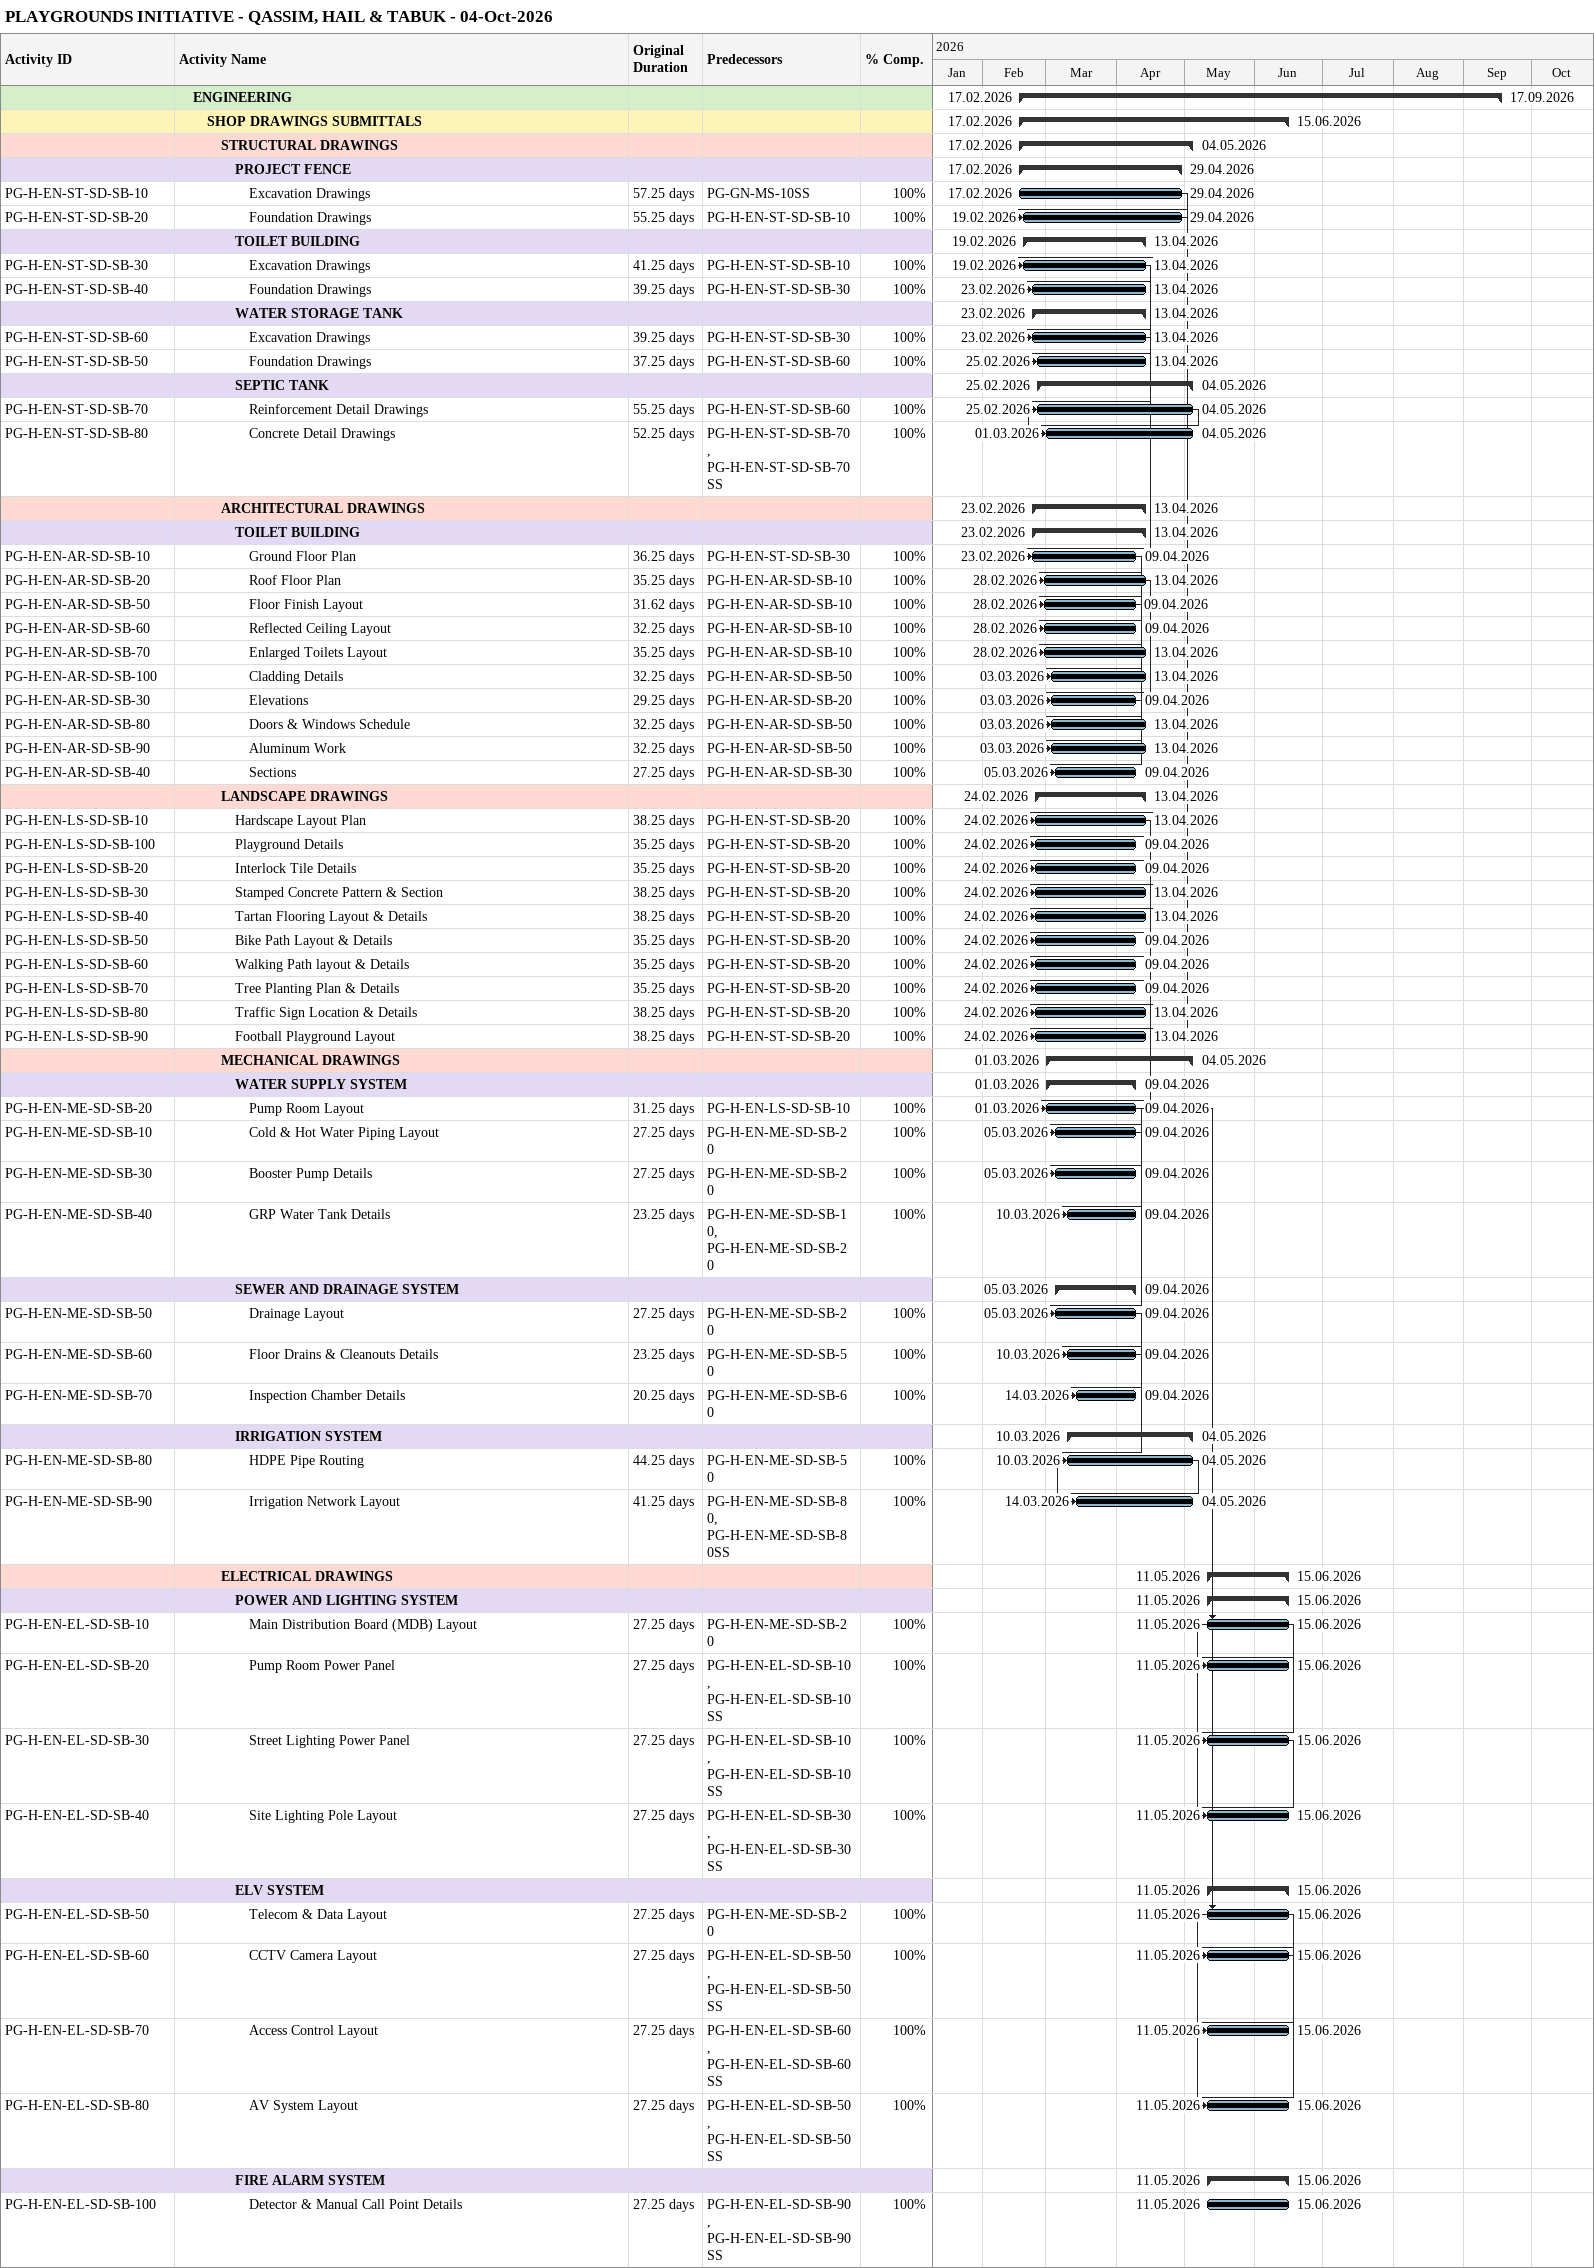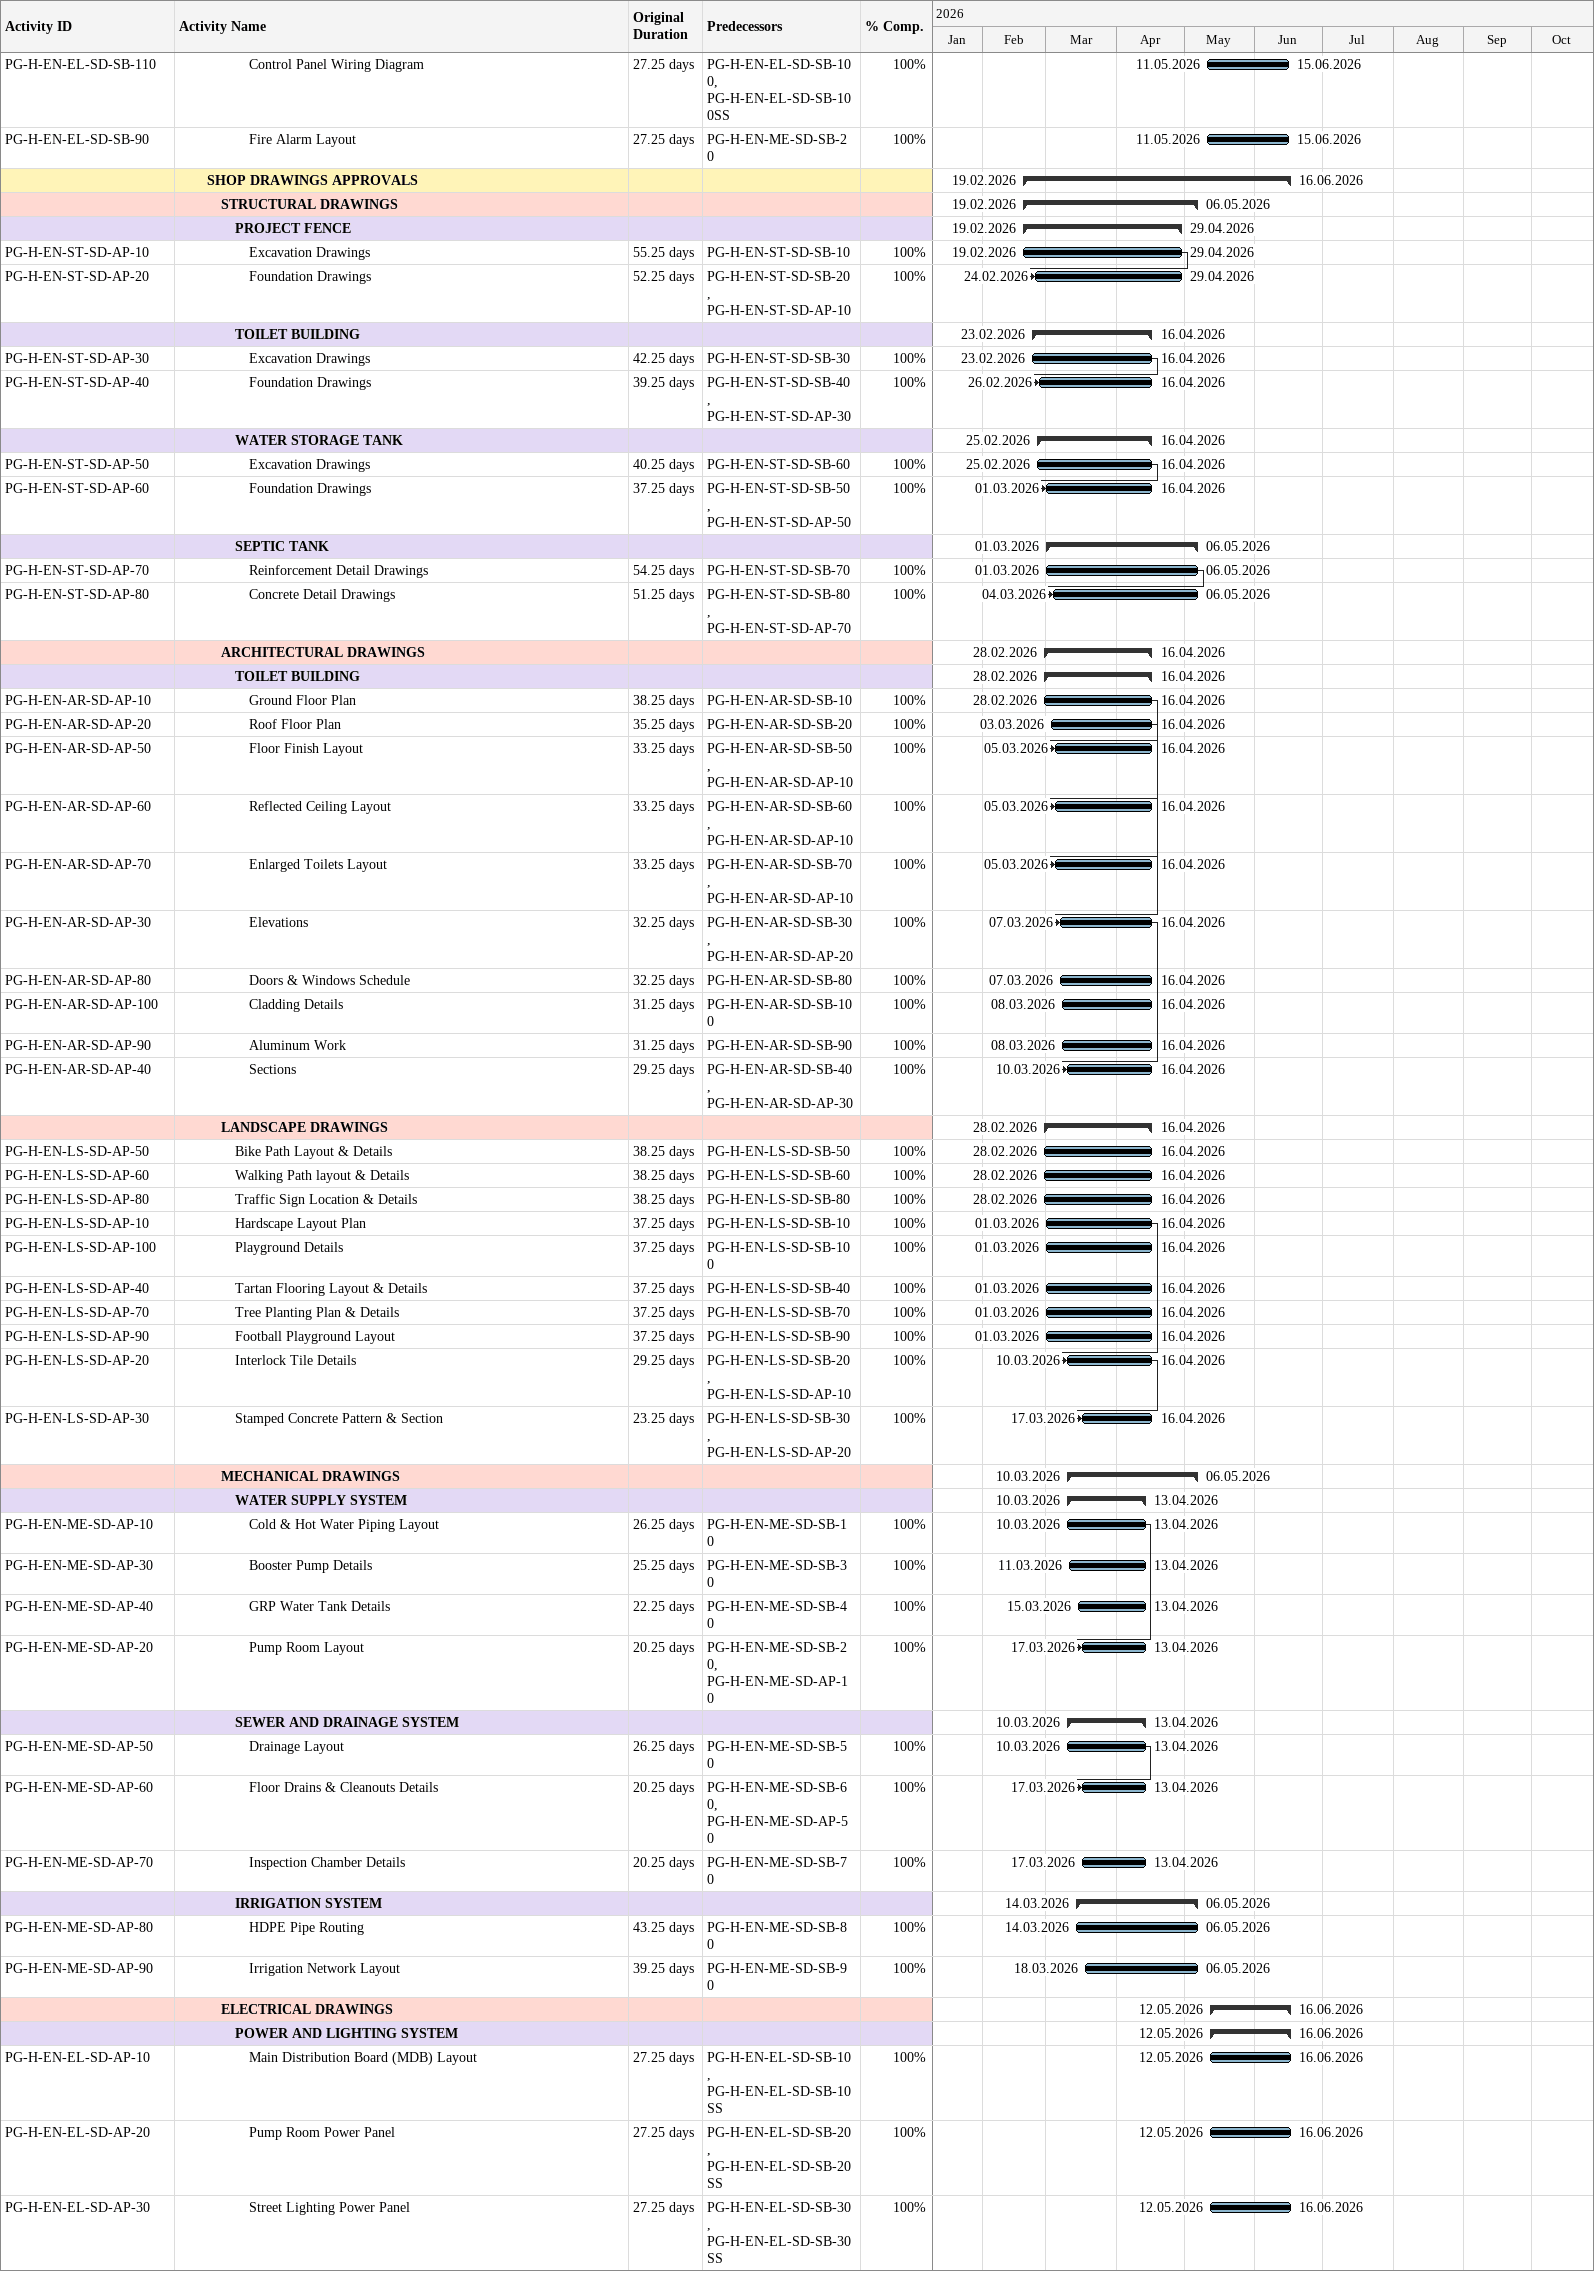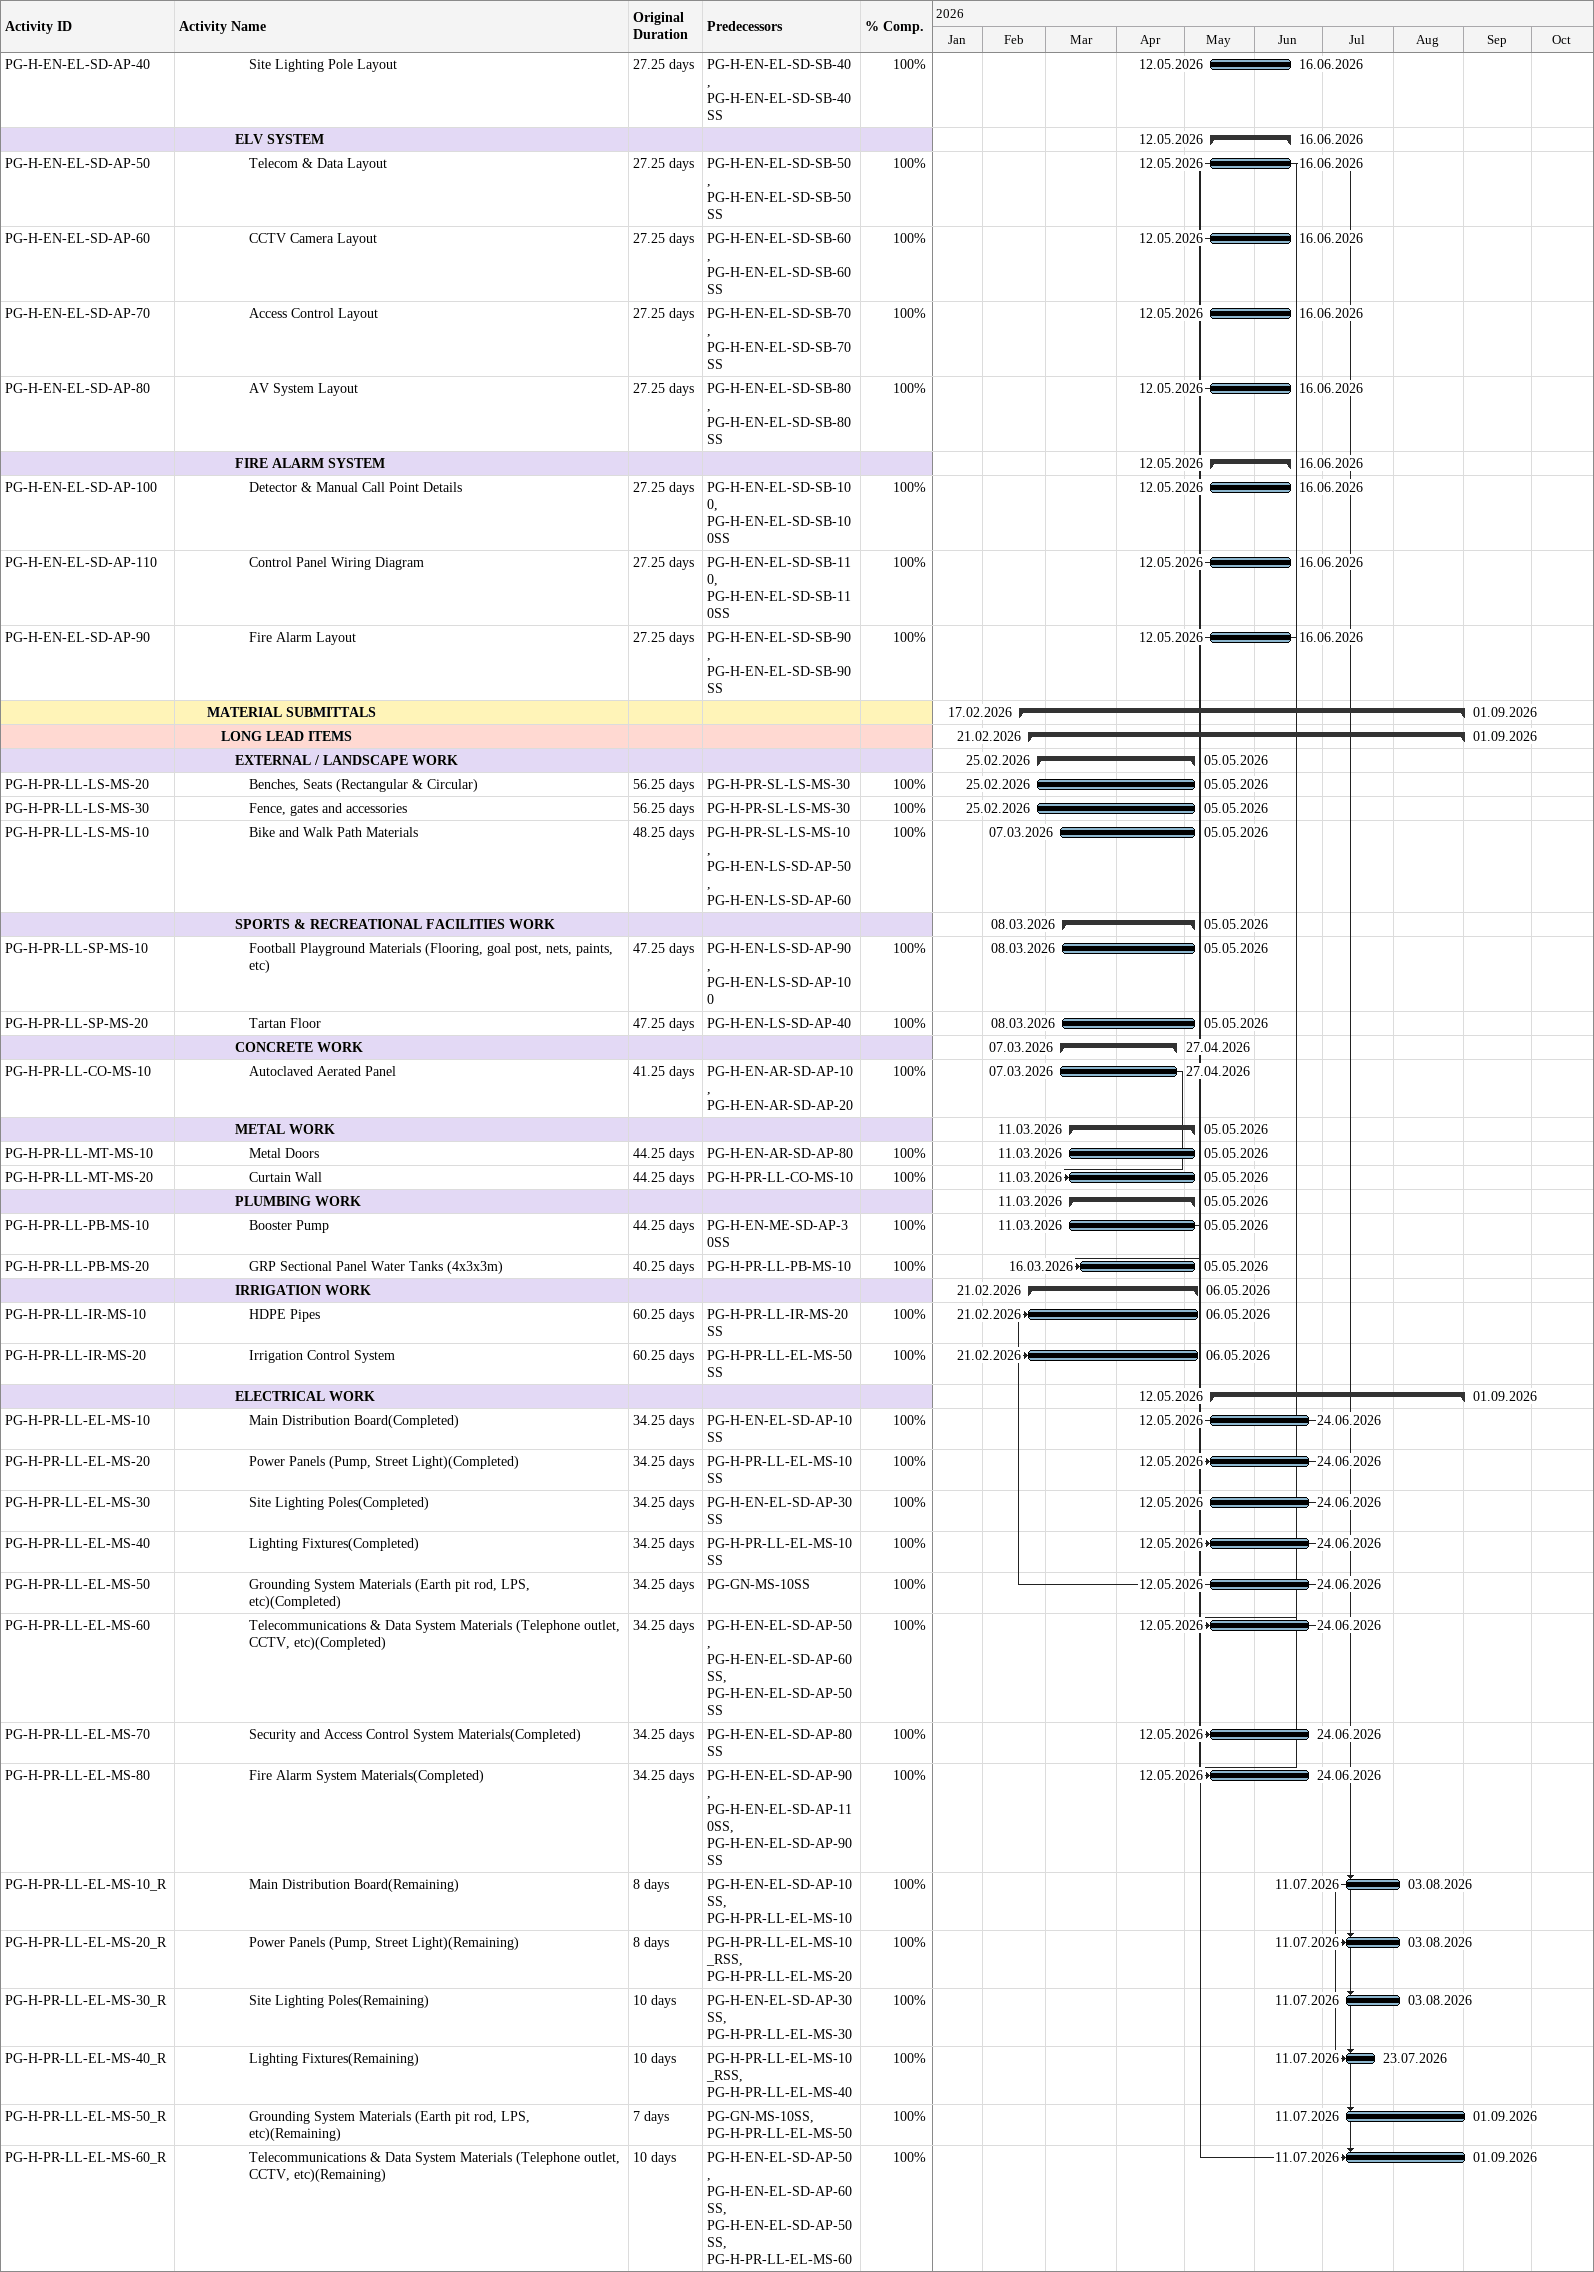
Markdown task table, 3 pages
PLAYGROUNDS INITIATIVE - QASSIM, HAIL & TABUK - 04-Oct-2026

| ID | Level | Task | Original duration | Start | Finish | Predecessors | % complete |
|---|---|---|---|---|---|---|---|
|  | 2 | **ENGINEERING** |  | 2026-02-17 | 2026-09-17 |  |  |
|  | 3 | **SHOP DRAWINGS SUBMITTALS** |  | 2026-02-17 | 2026-06-15 |  |  |
|  | 4 | **STRUCTURAL DRAWINGS** |  | 2026-02-17 | 2026-05-04 |  |  |
|  | 5 | **PROJECT FENCE** |  | 2026-02-17 | 2026-04-29 |  |  |
| PG-H-EN-ST-SD-SB-10 | 6 | Excavation Drawings | 57.25d | 2026-02-17 | 2026-04-29 | PG-GN-MS-10SS | 100 |
| PG-H-EN-ST-SD-SB-20 | 6 | Foundation Drawings | 55.25d | 2026-02-19 | 2026-04-29 | PG-H-EN-ST-SD-SB-10 | 100 |
|  | 5 | **TOILET BUILDING** |  | 2026-02-19 | 2026-04-13 |  |  |
| PG-H-EN-ST-SD-SB-30 | 6 | Excavation Drawings | 41.25d | 2026-02-19 | 2026-04-13 | PG-H-EN-ST-SD-SB-10 | 100 |
| PG-H-EN-ST-SD-SB-40 | 6 | Foundation Drawings | 39.25d | 2026-02-23 | 2026-04-13 | PG-H-EN-ST-SD-SB-30 | 100 |
|  | 5 | **WATER STORAGE TANK** |  | 2026-02-23 | 2026-04-13 |  |  |
| PG-H-EN-ST-SD-SB-60 | 6 | Excavation Drawings | 39.25d | 2026-02-23 | 2026-04-13 | PG-H-EN-ST-SD-SB-30 | 100 |
| PG-H-EN-ST-SD-SB-50 | 6 | Foundation Drawings | 37.25d | 2026-02-25 | 2026-04-13 | PG-H-EN-ST-SD-SB-60 | 100 |
|  | 5 | **SEPTIC TANK** |  | 2026-02-25 | 2026-05-04 |  |  |
| PG-H-EN-ST-SD-SB-70 | 6 | Reinforcement Detail Drawings | 55.25d | 2026-02-25 | 2026-05-04 | PG-H-EN-ST-SD-SB-60 | 100 |
| PG-H-EN-ST-SD-SB-80 | 6 | Concrete Detail Drawings | 52.25d | 2026-03-01 | 2026-05-04 | PG-H-EN-ST-SD-SB-70, PG-H-EN-ST-SD-SB-70SS | 100 |
|  | 4 | **ARCHITECTURAL DRAWINGS** |  | 2026-02-23 | 2026-04-13 |  |  |
|  | 5 | **TOILET BUILDING** |  | 2026-02-23 | 2026-04-13 |  |  |
| PG-H-EN-AR-SD-SB-10 | 6 | Ground Floor Plan | 36.25d | 2026-02-23 | 2026-04-09 | PG-H-EN-ST-SD-SB-30 | 100 |
| PG-H-EN-AR-SD-SB-20 | 6 | Roof Floor Plan | 35.25d | 2026-02-28 | 2026-04-13 | PG-H-EN-AR-SD-SB-10 | 100 |
| PG-H-EN-AR-SD-SB-50 | 6 | Floor Finish Layout | 31.62d | 2026-02-28 | 2026-04-09 | PG-H-EN-AR-SD-SB-10 | 100 |
| PG-H-EN-AR-SD-SB-60 | 6 | Reflected Ceiling Layout | 32.25d | 2026-02-28 | 2026-04-09 | PG-H-EN-AR-SD-SB-10 | 100 |
| PG-H-EN-AR-SD-SB-70 | 6 | Enlarged Toilets Layout | 35.25d | 2026-02-28 | 2026-04-13 | PG-H-EN-AR-SD-SB-10 | 100 |
| PG-H-EN-AR-SD-SB-100 | 6 | Cladding Details | 32.25d | 2026-03-03 | 2026-04-13 | PG-H-EN-AR-SD-SB-50 | 100 |
| PG-H-EN-AR-SD-SB-30 | 6 | Elevations | 29.25d | 2026-03-03 | 2026-04-09 | PG-H-EN-AR-SD-SB-20 | 100 |
| PG-H-EN-AR-SD-SB-80 | 6 | Doors & Windows Schedule | 32.25d | 2026-03-03 | 2026-04-13 | PG-H-EN-AR-SD-SB-50 | 100 |
| PG-H-EN-AR-SD-SB-90 | 6 | Aluminum Work | 32.25d | 2026-03-03 | 2026-04-13 | PG-H-EN-AR-SD-SB-50 | 100 |
| PG-H-EN-AR-SD-SB-40 | 6 | Sections | 27.25d | 2026-03-05 | 2026-04-09 | PG-H-EN-AR-SD-SB-30 | 100 |
|  | 4 | **LANDSCAPE DRAWINGS** |  | 2026-02-24 | 2026-04-13 |  |  |
| PG-H-EN-LS-SD-SB-10 | 5 | Hardscape Layout Plan | 38.25d | 2026-02-24 | 2026-04-13 | PG-H-EN-ST-SD-SB-20 | 100 |
| PG-H-EN-LS-SD-SB-100 | 5 | Playground Details | 35.25d | 2026-02-24 | 2026-04-09 | PG-H-EN-ST-SD-SB-20 | 100 |
| PG-H-EN-LS-SD-SB-20 | 5 | Interlock Tile Details | 35.25d | 2026-02-24 | 2026-04-09 | PG-H-EN-ST-SD-SB-20 | 100 |
| PG-H-EN-LS-SD-SB-30 | 5 | Stamped Concrete Pattern & Section | 38.25d | 2026-02-24 | 2026-04-13 | PG-H-EN-ST-SD-SB-20 | 100 |
| PG-H-EN-LS-SD-SB-40 | 5 | Tartan Flooring Layout & Details | 38.25d | 2026-02-24 | 2026-04-13 | PG-H-EN-ST-SD-SB-20 | 100 |
| PG-H-EN-LS-SD-SB-50 | 5 | Bike Path Layout & Details | 35.25d | 2026-02-24 | 2026-04-09 | PG-H-EN-ST-SD-SB-20 | 100 |
| PG-H-EN-LS-SD-SB-60 | 5 | Walking Path layout & Details | 35.25d | 2026-02-24 | 2026-04-09 | PG-H-EN-ST-SD-SB-20 | 100 |
| PG-H-EN-LS-SD-SB-70 | 5 | Tree Planting Plan & Details | 35.25d | 2026-02-24 | 2026-04-09 | PG-H-EN-ST-SD-SB-20 | 100 |
| PG-H-EN-LS-SD-SB-80 | 5 | Traffic Sign Location & Details | 38.25d | 2026-02-24 | 2026-04-13 | PG-H-EN-ST-SD-SB-20 | 100 |
| PG-H-EN-LS-SD-SB-90 | 5 | Football Playground Layout | 38.25d | 2026-02-24 | 2026-04-13 | PG-H-EN-ST-SD-SB-20 | 100 |
|  | 4 | **MECHANICAL DRAWINGS** |  | 2026-03-01 | 2026-05-04 |  |  |
|  | 5 | **WATER SUPPLY SYSTEM** |  | 2026-03-01 | 2026-04-09 |  |  |
| PG-H-EN-ME-SD-SB-20 | 6 | Pump Room Layout | 31.25d | 2026-03-01 | 2026-04-09 | PG-H-EN-LS-SD-SB-10 | 100 |
| PG-H-EN-ME-SD-SB-10 | 6 | Cold & Hot Water Piping Layout | 27.25d | 2026-03-05 | 2026-04-09 | PG-H-EN-ME-SD-SB-20 | 100 |
| PG-H-EN-ME-SD-SB-30 | 6 | Booster Pump Details | 27.25d | 2026-03-05 | 2026-04-09 | PG-H-EN-ME-SD-SB-20 | 100 |
| PG-H-EN-ME-SD-SB-40 | 6 | GRP Water Tank Details | 23.25d | 2026-03-10 | 2026-04-09 | PG-H-EN-ME-SD-SB-10, PG-H-EN-ME-SD-SB-20 | 100 |
|  | 5 | **SEWER AND DRAINAGE SYSTEM** |  | 2026-03-05 | 2026-04-09 |  |  |
| PG-H-EN-ME-SD-SB-50 | 6 | Drainage Layout | 27.25d | 2026-03-05 | 2026-04-09 | PG-H-EN-ME-SD-SB-20 | 100 |
| PG-H-EN-ME-SD-SB-60 | 6 | Floor Drains & Cleanouts Details | 23.25d | 2026-03-10 | 2026-04-09 | PG-H-EN-ME-SD-SB-50 | 100 |
| PG-H-EN-ME-SD-SB-70 | 6 | Inspection Chamber Details | 20.25d | 2026-03-14 | 2026-04-09 | PG-H-EN-ME-SD-SB-60 | 100 |
|  | 5 | **IRRIGATION SYSTEM** |  | 2026-03-10 | 2026-05-04 |  |  |
| PG-H-EN-ME-SD-SB-80 | 6 | HDPE Pipe Routing | 44.25d | 2026-03-10 | 2026-05-04 | PG-H-EN-ME-SD-SB-50 | 100 |
| PG-H-EN-ME-SD-SB-90 | 6 | Irrigation Network Layout | 41.25d | 2026-03-14 | 2026-05-04 | PG-H-EN-ME-SD-SB-80, PG-H-EN-ME-SD-SB-80SS | 100 |
|  | 4 | **ELECTRICAL DRAWINGS** |  | 2026-05-11 | 2026-06-15 |  |  |
|  | 5 | **POWER AND LIGHTING SYSTEM** |  | 2026-05-11 | 2026-06-15 |  |  |
| PG-H-EN-EL-SD-SB-10 | 6 | Main Distribution Board (MDB) Layout | 27.25d | 2026-05-11 | 2026-06-15 | PG-H-EN-ME-SD-SB-20 | 100 |
| PG-H-EN-EL-SD-SB-20 | 6 | Pump Room Power Panel | 27.25d | 2026-05-11 | 2026-06-15 | PG-H-EN-EL-SD-SB-10, PG-H-EN-EL-SD-SB-10SS | 100 |
| PG-H-EN-EL-SD-SB-30 | 6 | Street Lighting Power Panel | 27.25d | 2026-05-11 | 2026-06-15 | PG-H-EN-EL-SD-SB-10, PG-H-EN-EL-SD-SB-10SS | 100 |
| PG-H-EN-EL-SD-SB-40 | 6 | Site Lighting Pole Layout | 27.25d | 2026-05-11 | 2026-06-15 | PG-H-EN-EL-SD-SB-30, PG-H-EN-EL-SD-SB-30SS | 100 |
|  | 5 | **ELV SYSTEM** |  | 2026-05-11 | 2026-06-15 |  |  |
| PG-H-EN-EL-SD-SB-50 | 6 | Telecom & Data Layout | 27.25d | 2026-05-11 | 2026-06-15 | PG-H-EN-ME-SD-SB-20 | 100 |
| PG-H-EN-EL-SD-SB-60 | 6 | CCTV Camera Layout | 27.25d | 2026-05-11 | 2026-06-15 | PG-H-EN-EL-SD-SB-50, PG-H-EN-EL-SD-SB-50SS | 100 |
| PG-H-EN-EL-SD-SB-70 | 6 | Access Control Layout | 27.25d | 2026-05-11 | 2026-06-15 | PG-H-EN-EL-SD-SB-60, PG-H-EN-EL-SD-SB-60SS | 100 |
| PG-H-EN-EL-SD-SB-80 | 6 | AV System Layout | 27.25d | 2026-05-11 | 2026-06-15 | PG-H-EN-EL-SD-SB-50, PG-H-EN-EL-SD-SB-50SS | 100 |
|  | 5 | **FIRE ALARM SYSTEM** |  | 2026-05-11 | 2026-06-15 |  |  |
| PG-H-EN-EL-SD-SB-100 | 6 | Detector & Manual Call Point Details | 27.25d | 2026-05-11 | 2026-06-15 | PG-H-EN-EL-SD-SB-90, PG-H-EN-EL-SD-SB-90SS | 100 |
| PG-H-EN-EL-SD-SB-110 | 6 | Control Panel Wiring Diagram | 27.25d | 2026-05-11 | 2026-06-15 | PG-H-EN-EL-SD-SB-100, PG-H-EN-EL-SD-SB-100SS | 100 |
| PG-H-EN-EL-SD-SB-90 | 6 | Fire Alarm Layout | 27.25d | 2026-05-11 | 2026-06-15 | PG-H-EN-ME-SD-SB-20 | 100 |
|  | 3 | **SHOP DRAWINGS APPROVALS** |  | 2026-02-19 | 2026-06-16 |  |  |
|  | 4 | **STRUCTURAL DRAWINGS** |  | 2026-02-19 | 2026-05-06 |  |  |
|  | 5 | **PROJECT FENCE** |  | 2026-02-19 | 2026-04-29 |  |  |
| PG-H-EN-ST-SD-AP-10 | 6 | Excavation Drawings | 55.25d | 2026-02-19 | 2026-04-29 | PG-H-EN-ST-SD-SB-10 | 100 |
| PG-H-EN-ST-SD-AP-20 | 6 | Foundation Drawings | 52.25d | 2026-02-24 | 2026-04-29 | PG-H-EN-ST-SD-SB-20, PG-H-EN-ST-SD-AP-10 | 100 |
|  | 5 | **TOILET BUILDING** |  | 2026-02-23 | 2026-04-16 |  |  |
| PG-H-EN-ST-SD-AP-30 | 6 | Excavation Drawings | 42.25d | 2026-02-23 | 2026-04-16 | PG-H-EN-ST-SD-SB-30 | 100 |
| PG-H-EN-ST-SD-AP-40 | 6 | Foundation Drawings | 39.25d | 2026-02-26 | 2026-04-16 | PG-H-EN-ST-SD-SB-40, PG-H-EN-ST-SD-AP-30 | 100 |
|  | 5 | **WATER STORAGE TANK** |  | 2026-02-25 | 2026-04-16 |  |  |
| PG-H-EN-ST-SD-AP-50 | 6 | Excavation Drawings | 40.25d | 2026-02-25 | 2026-04-16 | PG-H-EN-ST-SD-SB-60 | 100 |
| PG-H-EN-ST-SD-AP-60 | 6 | Foundation Drawings | 37.25d | 2026-03-01 | 2026-04-16 | PG-H-EN-ST-SD-SB-50, PG-H-EN-ST-SD-AP-50 | 100 |
|  | 5 | **SEPTIC TANK** |  | 2026-03-01 | 2026-05-06 |  |  |
| PG-H-EN-ST-SD-AP-70 | 6 | Reinforcement Detail Drawings | 54.25d | 2026-03-01 | 2026-05-06 | PG-H-EN-ST-SD-SB-70 | 100 |
| PG-H-EN-ST-SD-AP-80 | 6 | Concrete Detail Drawings | 51.25d | 2026-03-04 | 2026-05-06 | PG-H-EN-ST-SD-SB-80, PG-H-EN-ST-SD-AP-70 | 100 |
|  | 4 | **ARCHITECTURAL DRAWINGS** |  | 2026-02-28 | 2026-04-16 |  |  |
|  | 5 | **TOILET BUILDING** |  | 2026-02-28 | 2026-04-16 |  |  |
| PG-H-EN-AR-SD-AP-10 | 6 | Ground Floor Plan | 38.25d | 2026-02-28 | 2026-04-16 | PG-H-EN-AR-SD-SB-10 | 100 |
| PG-H-EN-AR-SD-AP-20 | 6 | Roof Floor Plan | 35.25d | 2026-03-03 | 2026-04-16 | PG-H-EN-AR-SD-SB-20 | 100 |
| PG-H-EN-AR-SD-AP-50 | 6 | Floor Finish Layout | 33.25d | 2026-03-05 | 2026-04-16 | PG-H-EN-AR-SD-SB-50, PG-H-EN-AR-SD-AP-10 | 100 |
| PG-H-EN-AR-SD-AP-60 | 6 | Reflected Ceiling Layout | 33.25d | 2026-03-05 | 2026-04-16 | PG-H-EN-AR-SD-SB-60, PG-H-EN-AR-SD-AP-10 | 100 |
| PG-H-EN-AR-SD-AP-70 | 6 | Enlarged Toilets Layout | 33.25d | 2026-03-05 | 2026-04-16 | PG-H-EN-AR-SD-SB-70, PG-H-EN-AR-SD-AP-10 | 100 |
| PG-H-EN-AR-SD-AP-30 | 6 | Elevations | 32.25d | 2026-03-07 | 2026-04-16 | PG-H-EN-AR-SD-SB-30, PG-H-EN-AR-SD-AP-20 | 100 |
| PG-H-EN-AR-SD-AP-80 | 6 | Doors & Windows Schedule | 32.25d | 2026-03-07 | 2026-04-16 | PG-H-EN-AR-SD-SB-80 | 100 |
| PG-H-EN-AR-SD-AP-100 | 6 | Cladding Details | 31.25d | 2026-03-08 | 2026-04-16 | PG-H-EN-AR-SD-SB-100 | 100 |
| PG-H-EN-AR-SD-AP-90 | 6 | Aluminum Work | 31.25d | 2026-03-08 | 2026-04-16 | PG-H-EN-AR-SD-SB-90 | 100 |
| PG-H-EN-AR-SD-AP-40 | 6 | Sections | 29.25d | 2026-03-10 | 2026-04-16 | PG-H-EN-AR-SD-SB-40, PG-H-EN-AR-SD-AP-30 | 100 |
|  | 4 | **LANDSCAPE DRAWINGS** |  | 2026-02-28 | 2026-04-16 |  |  |
| PG-H-EN-LS-SD-AP-50 | 5 | Bike Path Layout & Details | 38.25d | 2026-02-28 | 2026-04-16 | PG-H-EN-LS-SD-SB-50 | 100 |
| PG-H-EN-LS-SD-AP-60 | 5 | Walking Path layout & Details | 38.25d | 2026-02-28 | 2026-04-16 | PG-H-EN-LS-SD-SB-60 | 100 |
| PG-H-EN-LS-SD-AP-80 | 5 | Traffic Sign Location & Details | 38.25d | 2026-02-28 | 2026-04-16 | PG-H-EN-LS-SD-SB-80 | 100 |
| PG-H-EN-LS-SD-AP-10 | 5 | Hardscape Layout Plan | 37.25d | 2026-03-01 | 2026-04-16 | PG-H-EN-LS-SD-SB-10 | 100 |
| PG-H-EN-LS-SD-AP-100 | 5 | Playground Details | 37.25d | 2026-03-01 | 2026-04-16 | PG-H-EN-LS-SD-SB-100 | 100 |
| PG-H-EN-LS-SD-AP-40 | 5 | Tartan Flooring Layout & Details | 37.25d | 2026-03-01 | 2026-04-16 | PG-H-EN-LS-SD-SB-40 | 100 |
| PG-H-EN-LS-SD-AP-70 | 5 | Tree Planting Plan & Details | 37.25d | 2026-03-01 | 2026-04-16 | PG-H-EN-LS-SD-SB-70 | 100 |
| PG-H-EN-LS-SD-AP-90 | 5 | Football Playground Layout | 37.25d | 2026-03-01 | 2026-04-16 | PG-H-EN-LS-SD-SB-90 | 100 |
| PG-H-EN-LS-SD-AP-20 | 5 | Interlock Tile Details | 29.25d | 2026-03-10 | 2026-04-16 | PG-H-EN-LS-SD-SB-20, PG-H-EN-LS-SD-AP-10 | 100 |
| PG-H-EN-LS-SD-AP-30 | 5 | Stamped Concrete Pattern & Section | 23.25d | 2026-03-17 | 2026-04-16 | PG-H-EN-LS-SD-SB-30, PG-H-EN-LS-SD-AP-20 | 100 |
|  | 4 | **MECHANICAL DRAWINGS** |  | 2026-03-10 | 2026-05-06 |  |  |
|  | 5 | **WATER SUPPLY SYSTEM** |  | 2026-03-10 | 2026-04-13 |  |  |
| PG-H-EN-ME-SD-AP-10 | 6 | Cold & Hot Water Piping Layout | 26.25d | 2026-03-10 | 2026-04-13 | PG-H-EN-ME-SD-SB-10 | 100 |
| PG-H-EN-ME-SD-AP-30 | 6 | Booster Pump Details | 25.25d | 2026-03-11 | 2026-04-13 | PG-H-EN-ME-SD-SB-30 | 100 |
| PG-H-EN-ME-SD-AP-40 | 6 | GRP Water Tank Details | 22.25d | 2026-03-15 | 2026-04-13 | PG-H-EN-ME-SD-SB-40 | 100 |
| PG-H-EN-ME-SD-AP-20 | 6 | Pump Room Layout | 20.25d | 2026-03-17 | 2026-04-13 | PG-H-EN-ME-SD-SB-20, PG-H-EN-ME-SD-AP-10 | 100 |
|  | 5 | **SEWER AND DRAINAGE SYSTEM** |  | 2026-03-10 | 2026-04-13 |  |  |
| PG-H-EN-ME-SD-AP-50 | 6 | Drainage Layout | 26.25d | 2026-03-10 | 2026-04-13 | PG-H-EN-ME-SD-SB-50 | 100 |
| PG-H-EN-ME-SD-AP-60 | 6 | Floor Drains & Cleanouts Details | 20.25d | 2026-03-17 | 2026-04-13 | PG-H-EN-ME-SD-SB-60, PG-H-EN-ME-SD-AP-50 | 100 |
| PG-H-EN-ME-SD-AP-70 | 6 | Inspection Chamber Details | 20.25d | 2026-03-17 | 2026-04-13 | PG-H-EN-ME-SD-SB-70 | 100 |
|  | 5 | **IRRIGATION SYSTEM** |  | 2026-03-14 | 2026-05-06 |  |  |
| PG-H-EN-ME-SD-AP-80 | 6 | HDPE Pipe Routing | 43.25d | 2026-03-14 | 2026-05-06 | PG-H-EN-ME-SD-SB-80 | 100 |
| PG-H-EN-ME-SD-AP-90 | 6 | Irrigation Network Layout | 39.25d | 2026-03-18 | 2026-05-06 | PG-H-EN-ME-SD-SB-90 | 100 |
|  | 4 | **ELECTRICAL DRAWINGS** |  | 2026-05-12 | 2026-06-16 |  |  |
|  | 5 | **POWER AND LIGHTING SYSTEM** |  | 2026-05-12 | 2026-06-16 |  |  |
| PG-H-EN-EL-SD-AP-10 | 6 | Main Distribution Board (MDB) Layout | 27.25d | 2026-05-12 | 2026-06-16 | PG-H-EN-EL-SD-SB-10, PG-H-EN-EL-SD-SB-10SS | 100 |
| PG-H-EN-EL-SD-AP-20 | 6 | Pump Room Power Panel | 27.25d | 2026-05-12 | 2026-06-16 | PG-H-EN-EL-SD-SB-20, PG-H-EN-EL-SD-SB-20SS | 100 |
| PG-H-EN-EL-SD-AP-30 | 6 | Street Lighting Power Panel | 27.25d | 2026-05-12 | 2026-06-16 | PG-H-EN-EL-SD-SB-30, PG-H-EN-EL-SD-SB-30SS | 100 |
| PG-H-EN-EL-SD-AP-40 | 6 | Site Lighting Pole Layout | 27.25d | 2026-05-12 | 2026-06-16 | PG-H-EN-EL-SD-SB-40, PG-H-EN-EL-SD-SB-40SS | 100 |
|  | 5 | **ELV SYSTEM** |  | 2026-05-12 | 2026-06-16 |  |  |
| PG-H-EN-EL-SD-AP-50 | 6 | Telecom & Data Layout | 27.25d | 2026-05-12 | 2026-06-16 | PG-H-EN-EL-SD-SB-50, PG-H-EN-EL-SD-SB-50SS | 100 |
| PG-H-EN-EL-SD-AP-60 | 6 | CCTV Camera Layout | 27.25d | 2026-05-12 | 2026-06-16 | PG-H-EN-EL-SD-SB-60, PG-H-EN-EL-SD-SB-60SS | 100 |
| PG-H-EN-EL-SD-AP-70 | 6 | Access Control Layout | 27.25d | 2026-05-12 | 2026-06-16 | PG-H-EN-EL-SD-SB-70, PG-H-EN-EL-SD-SB-70SS | 100 |
| PG-H-EN-EL-SD-AP-80 | 6 | AV System Layout | 27.25d | 2026-05-12 | 2026-06-16 | PG-H-EN-EL-SD-SB-80, PG-H-EN-EL-SD-SB-80SS | 100 |
|  | 5 | **FIRE ALARM SYSTEM** |  | 2026-05-12 | 2026-06-16 |  |  |
| PG-H-EN-EL-SD-AP-100 | 6 | Detector & Manual Call Point Details | 27.25d | 2026-05-12 | 2026-06-16 | PG-H-EN-EL-SD-SB-100, PG-H-EN-EL-SD-SB-100SS | 100 |
| PG-H-EN-EL-SD-AP-110 | 6 | Control Panel Wiring Diagram | 27.25d | 2026-05-12 | 2026-06-16 | PG-H-EN-EL-SD-SB-110, PG-H-EN-EL-SD-SB-110SS | 100 |
| PG-H-EN-EL-SD-AP-90 | 6 | Fire Alarm Layout | 27.25d | 2026-05-12 | 2026-06-16 | PG-H-EN-EL-SD-SB-90, PG-H-EN-EL-SD-SB-90SS | 100 |
|  | 3 | **MATERIAL SUBMITTALS** |  | 2026-02-17 | 2026-09-01 |  |  |
|  | 4 | **LONG LEAD ITEMS** |  | 2026-02-21 | 2026-09-01 |  |  |
|  | 5 | **EXTERNAL / LANDSCAPE WORK** |  | 2026-02-25 | 2026-05-05 |  |  |
| PG-H-PR-LL-LS-MS-20 | 6 | Benches, Seats (Rectangular & Circular) | 56.25d | 2026-02-25 | 2026-05-05 | PG-H-PR-SL-LS-MS-30 | 100 |
| PG-H-PR-LL-LS-MS-30 | 6 | Fence, gates and accessories | 56.25d | 2026-02-25 | 2026-05-05 | PG-H-PR-SL-LS-MS-30 | 100 |
| PG-H-PR-LL-LS-MS-10 | 6 | Bike and Walk Path Materials | 48.25d | 2026-03-07 | 2026-05-05 | PG-H-PR-SL-LS-MS-10, PG-H-EN-LS-SD-AP-50, PG-H-EN-LS-SD-AP-60 | 100 |
|  | 5 | **SPORTS & RECREATIONAL FACILITIES WORK** |  | 2026-03-08 | 2026-05-05 |  |  |
| PG-H-PR-LL-SP-MS-10 | 6 | Football Playground Materials (Flooring, goal post, nets, paints, etc) | 47.25d | 2026-03-08 | 2026-05-05 | PG-H-EN-LS-SD-AP-90, PG-H-EN-LS-SD-AP-100 | 100 |
| PG-H-PR-LL-SP-MS-20 | 6 | Tartan Floor | 47.25d | 2026-03-08 | 2026-05-05 | PG-H-EN-LS-SD-AP-40 | 100 |
|  | 5 | **CONCRETE WORK** |  | 2026-03-07 | 2026-04-27 |  |  |
| PG-H-PR-LL-CO-MS-10 | 6 | Autoclaved Aerated Panel | 41.25d | 2026-03-07 | 2026-04-27 | PG-H-EN-AR-SD-AP-10, PG-H-EN-AR-SD-AP-20 | 100 |
|  | 5 | **METAL WORK** |  | 2026-03-11 | 2026-05-05 |  |  |
| PG-H-PR-LL-MT-MS-10 | 6 | Metal Doors | 44.25d | 2026-03-11 | 2026-05-05 | PG-H-EN-AR-SD-AP-80 | 100 |
| PG-H-PR-LL-MT-MS-20 | 6 | Curtain Wall | 44.25d | 2026-03-11 | 2026-05-05 | PG-H-PR-LL-CO-MS-10 | 100 |
|  | 5 | **PLUMBING WORK** |  | 2026-03-11 | 2026-05-05 |  |  |
| PG-H-PR-LL-PB-MS-10 | 6 | Booster Pump | 44.25d | 2026-03-11 | 2026-05-05 | PG-H-EN-ME-SD-AP-30SS | 100 |
| PG-H-PR-LL-PB-MS-20 | 6 | GRP Sectional Panel Water Tanks (4x3x3m) | 40.25d | 2026-03-16 | 2026-05-05 | PG-H-PR-LL-PB-MS-10 | 100 |
|  | 5 | **IRRIGATION WORK** |  | 2026-02-21 | 2026-05-06 |  |  |
| PG-H-PR-LL-IR-MS-10 | 6 | HDPE Pipes | 60.25d | 2026-02-21 | 2026-05-06 | PG-H-PR-LL-IR-MS-20SS | 100 |
| PG-H-PR-LL-IR-MS-20 | 6 | Irrigation Control System | 60.25d | 2026-02-21 | 2026-05-06 | PG-H-PR-LL-EL-MS-50SS | 100 |
|  | 5 | **ELECTRICAL WORK** |  | 2026-05-12 | 2026-09-01 |  |  |
| PG-H-PR-LL-EL-MS-10 | 6 | Main Distribution Board(Completed) | 34.25d | 2026-05-12 | 2026-06-24 | PG-H-EN-EL-SD-AP-10SS | 100 |
| PG-H-PR-LL-EL-MS-20 | 6 | Power Panels (Pump, Street Light)(Completed) | 34.25d | 2026-05-12 | 2026-06-24 | PG-H-PR-LL-EL-MS-10SS | 100 |
| PG-H-PR-LL-EL-MS-30 | 6 | Site Lighting Poles(Completed) | 34.25d | 2026-05-12 | 2026-06-24 | PG-H-EN-EL-SD-AP-30SS | 100 |
| PG-H-PR-LL-EL-MS-40 | 6 | Lighting Fixtures(Completed) | 34.25d | 2026-05-12 | 2026-06-24 | PG-H-PR-LL-EL-MS-10SS | 100 |
| PG-H-PR-LL-EL-MS-50 | 6 | Grounding System Materials (Earth pit rod, LPS, etc)(Completed) | 34.25d | 2026-05-12 | 2026-06-24 | PG-GN-MS-10SS | 100 |
| PG-H-PR-LL-EL-MS-60 | 6 | Telecommunications & Data System Materials (Telephone outlet, CCTV, etc)(Completed) | 34.25d | 2026-05-12 | 2026-06-24 | PG-H-EN-EL-SD-AP-50, PG-H-EN-EL-SD-AP-60SS, PG-H-EN-EL-SD-AP-50SS | 100 |
| PG-H-PR-LL-EL-MS-70 | 6 | Security and Access Control System Materials(Completed) | 34.25d | 2026-05-12 | 2026-06-24 | PG-H-EN-EL-SD-AP-80SS | 100 |
| PG-H-PR-LL-EL-MS-80 | 6 | Fire Alarm System Materials(Completed) | 34.25d | 2026-05-12 | 2026-06-24 | PG-H-EN-EL-SD-AP-90, PG-H-EN-EL-SD-AP-110SS, PG-H-EN-EL-SD-AP-90SS | 100 |
| PG-H-PR-LL-EL-MS-10_R | 6 | Main Distribution Board(Remaining) | 8d | 2026-07-11 | 2026-08-03 | PG-H-EN-EL-SD-AP-10SS, PG-H-PR-LL-EL-MS-10 | 100 |
| PG-H-PR-LL-EL-MS-20_R | 6 | Power Panels (Pump, Street Light)(Remaining) | 8d | 2026-07-11 | 2026-08-03 | PG-H-PR-LL-EL-MS-10_RSS, PG-H-PR-LL-EL-MS-20 | 100 |
| PG-H-PR-LL-EL-MS-30_R | 6 | Site Lighting Poles(Remaining) | 10d | 2026-07-11 | 2026-08-03 | PG-H-EN-EL-SD-AP-30SS, PG-H-PR-LL-EL-MS-30 | 100 |
| PG-H-PR-LL-EL-MS-40_R | 6 | Lighting Fixtures(Remaining) | 10d | 2026-07-11 | 2026-07-23 | PG-H-PR-LL-EL-MS-10_RSS, PG-H-PR-LL-EL-MS-40 | 100 |
| PG-H-PR-LL-EL-MS-50_R | 6 | Grounding System Materials (Earth pit rod, LPS, etc)(Remaining) | 7d | 2026-07-11 | 2026-09-01 | PG-GN-MS-10SS, PG-H-PR-LL-EL-MS-50 | 100 |
| PG-H-PR-LL-EL-MS-60_R | 6 | Telecommunications & Data System Materials (Telephone outlet, CCTV, etc)(Remaining) | 10d | 2026-07-11 | 2026-09-01 | PG-H-EN-EL-SD-AP-50, PG-H-EN-EL-SD-AP-60SS, PG-H-EN-EL-SD-AP-50SS, PG-H-PR-LL-EL-MS-60 | 100 |
